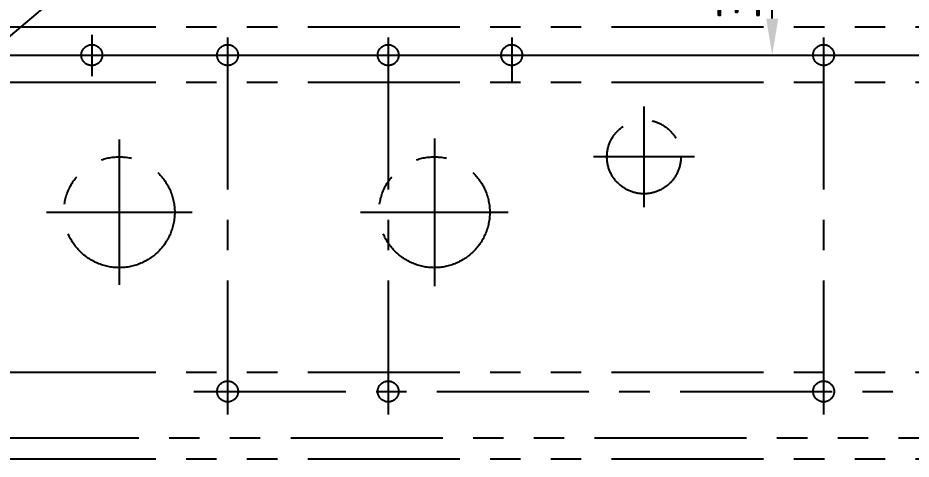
# Model space of a CAD drawing. Header units: millimetres. Extents: x 0 to 10500, y -289 to 7425.
# Drawn here: x 3764 to 5601, y 4092 to 5000 of the extents above; entities that cross this region are included whole.
import ezdxf

# ---------------------------------------------------------------- set-up
doc = ezdxf.new("R2010")
doc.units = ezdxf.units.MM
doc.header["$LTSCALE"] = 250
doc.linetypes.add('G', pattern=[2, 1.25, -0.25, 0.25, -0.25])
doc.linetypes.add('K', pattern=[2.5, 1.25, -0.25, 0.25, -0.25, 0.25, -0.25])
for name, color, linetype in [('01', 7, 'Continuous'), ('02', 1, 'Continuous'), ('05', 4, 'G'), ('07', 6, 'K'), ('08', 1, 'Continuous')]:
    doc.layers.add(name, color=color, linetype=linetype)
doc.styles.get("Standard").update_dxf_attribs({"font": 'isocp', "width": 0.707, "bigfont": 'intecad.shx'})
doc.dimstyles.new('INTE', dxfattribs={"dimscale": 25, "dimtxt": 3.5, "dimasz": 3, "dimexe": 3, "dimexo": 0, "dimgap": 1, "dimtad": 1, "dimdec": 3, "dimdsep": 46, "dimtxsty": 'Standard', "dimcen": 0, "dimclrd": 1, "dimclre": 1, "dimclrt": 3, "dimaunit": 1, "dimadec": 0, "dimazin": 0, "dimtfac": 1, "dimtmove": 0, "dimatfit": 0, "dimfxl": 0, "dimarcsym": 0})

# ---------------------------------------------------------------- blocks, each defined once
blk = doc.blocks.new('re')
at = {"layer": '05', "color": 142, "linetype": 'G'}
for p, q in [((28088.8, 11043.9), (28088.8, 10268.5)), ((28419, 11043.9), (28419, 10268.5)), ((29314.4, 11043.9), (29314.4, 10268.5)), ((27764.3, 11007.7), (29816, 11007.7)), ((27865.9, 10834), (27865.9, 10534.7)), ((27716.3, 10684.3), (28015.6, 10684.3)), ((28019.3, 10315.6), (29816, 10315.6))]:
    blk.add_line(p, q, dxfattribs=at)
at = {"layer": '07', "color": 6, "linetype": 'K'}
for p, q in [((29816, 11065.3), (27568, 11065.3)), ((27809.4, 11049.5), (27809.4, 10964.2)), ((28673, 11043.9), (28673, 10951.3)), ((29816, 10951.3), (27619, 10951.3)), ((28944.9, 10902.1), (28944.9, 10694.6)), ((28513.9, 10836.3), (28513.9, 10532.4)), ((29048.7, 10798.3), (28841.2, 10798.3)), ((28362, 10684.3), (28665.9, 10684.3)), ((29816, 10354.3), (27593.5, 10354.3)), ((27593.5, 10220.3), (29816, 10220.3)), ((29816, 10176.3), (27568, 10176.3))]:
    blk.add_line(p, q, dxfattribs=at)
for centre, radius in [((27809.4, 11007.7), 21.5), ((28088.8, 11007.7), 21.5), ((28419, 11007.7), 21.5), ((28673, 11007.7), 21.5), ((29314.4, 11007.7), 21.5), ((28944.9, 10798.3), 76), ((27865.9, 10684.3), 114), ((28513.9, 10684.3), 114), ((28088.8, 10315.6), 21.5), ((28419, 10315.6), 21.5), ((29314.4, 10315.6), 21.5)]:
    blk.add_circle(centre, radius, dxfattribs=at)
blk = doc.blocks.new('*D16')
at = {"layer": '08', "color": 1, "lineweight": -2}
for p, q in [((4969.9, 5246.6), (5390.4, 5246.6)), ((5315.4, 4998.1), (5315.4, 5171.6)), ((3733.5, 4923.1), (5390.4, 4923.1))]:
    blk.add_line(p, q, dxfattribs=at)
at = {"layer": '08', "color": 1}
for points in [[(5302.9, 5171.6), (5327.9, 5171.6), (5315.4, 5246.6)], [(5302.9, 4998.1), (5327.9, 4998.1), (5315.4, 4923.1)]]:
    blk.add_solid(points, dxfattribs=at)
at = {"layer": 'Defpoints', "color": 0}
for p in [(4969.9, 5246.6), (5315.4, 5246.6), (3733.5, 4923.1)]:
    blk.add_point(p, dxfattribs=at)
at = {"layer": '08', "color": 3, "insert": (5246.7, 5084.9), "char_height": 87.5, "attachment_point": 5, "rotation": 90}
blk.add_mtext('323.5', dxfattribs=at)

msp = doc.modelspace()

# ---------------------------------------------------------------- linework, layer by layer
at = {"layer": '02'}
msp.add_line((3726.1608, 4944.1059), (4937.0486, 5964.1265), dxfattribs=at)

# ---------------------------------------------------------------- block references
at = {"layer": '01'}
msp.add_blockref('re', (-23893.2978, -6084.7182), dxfattribs=at)

# ---------------------------------------------------------------- dimensions: what is measured, and where the dimension line sits
at = {"layer": '08'}
dim = msp.add_linear_dim(base=(5315.4441, 5246.6059), p1=(3733.5309, 4923.1059), p2=(4969.8961, 5246.6059), angle=90, dimstyle='INTE', dxfattribs=at)
dim.commit()
dim.dimension.update_dxf_attribs({"geometry": '*D16', "text_midpoint": (5246.6855, 5084.8559)})

doc.saveas('drawing.dxf')
